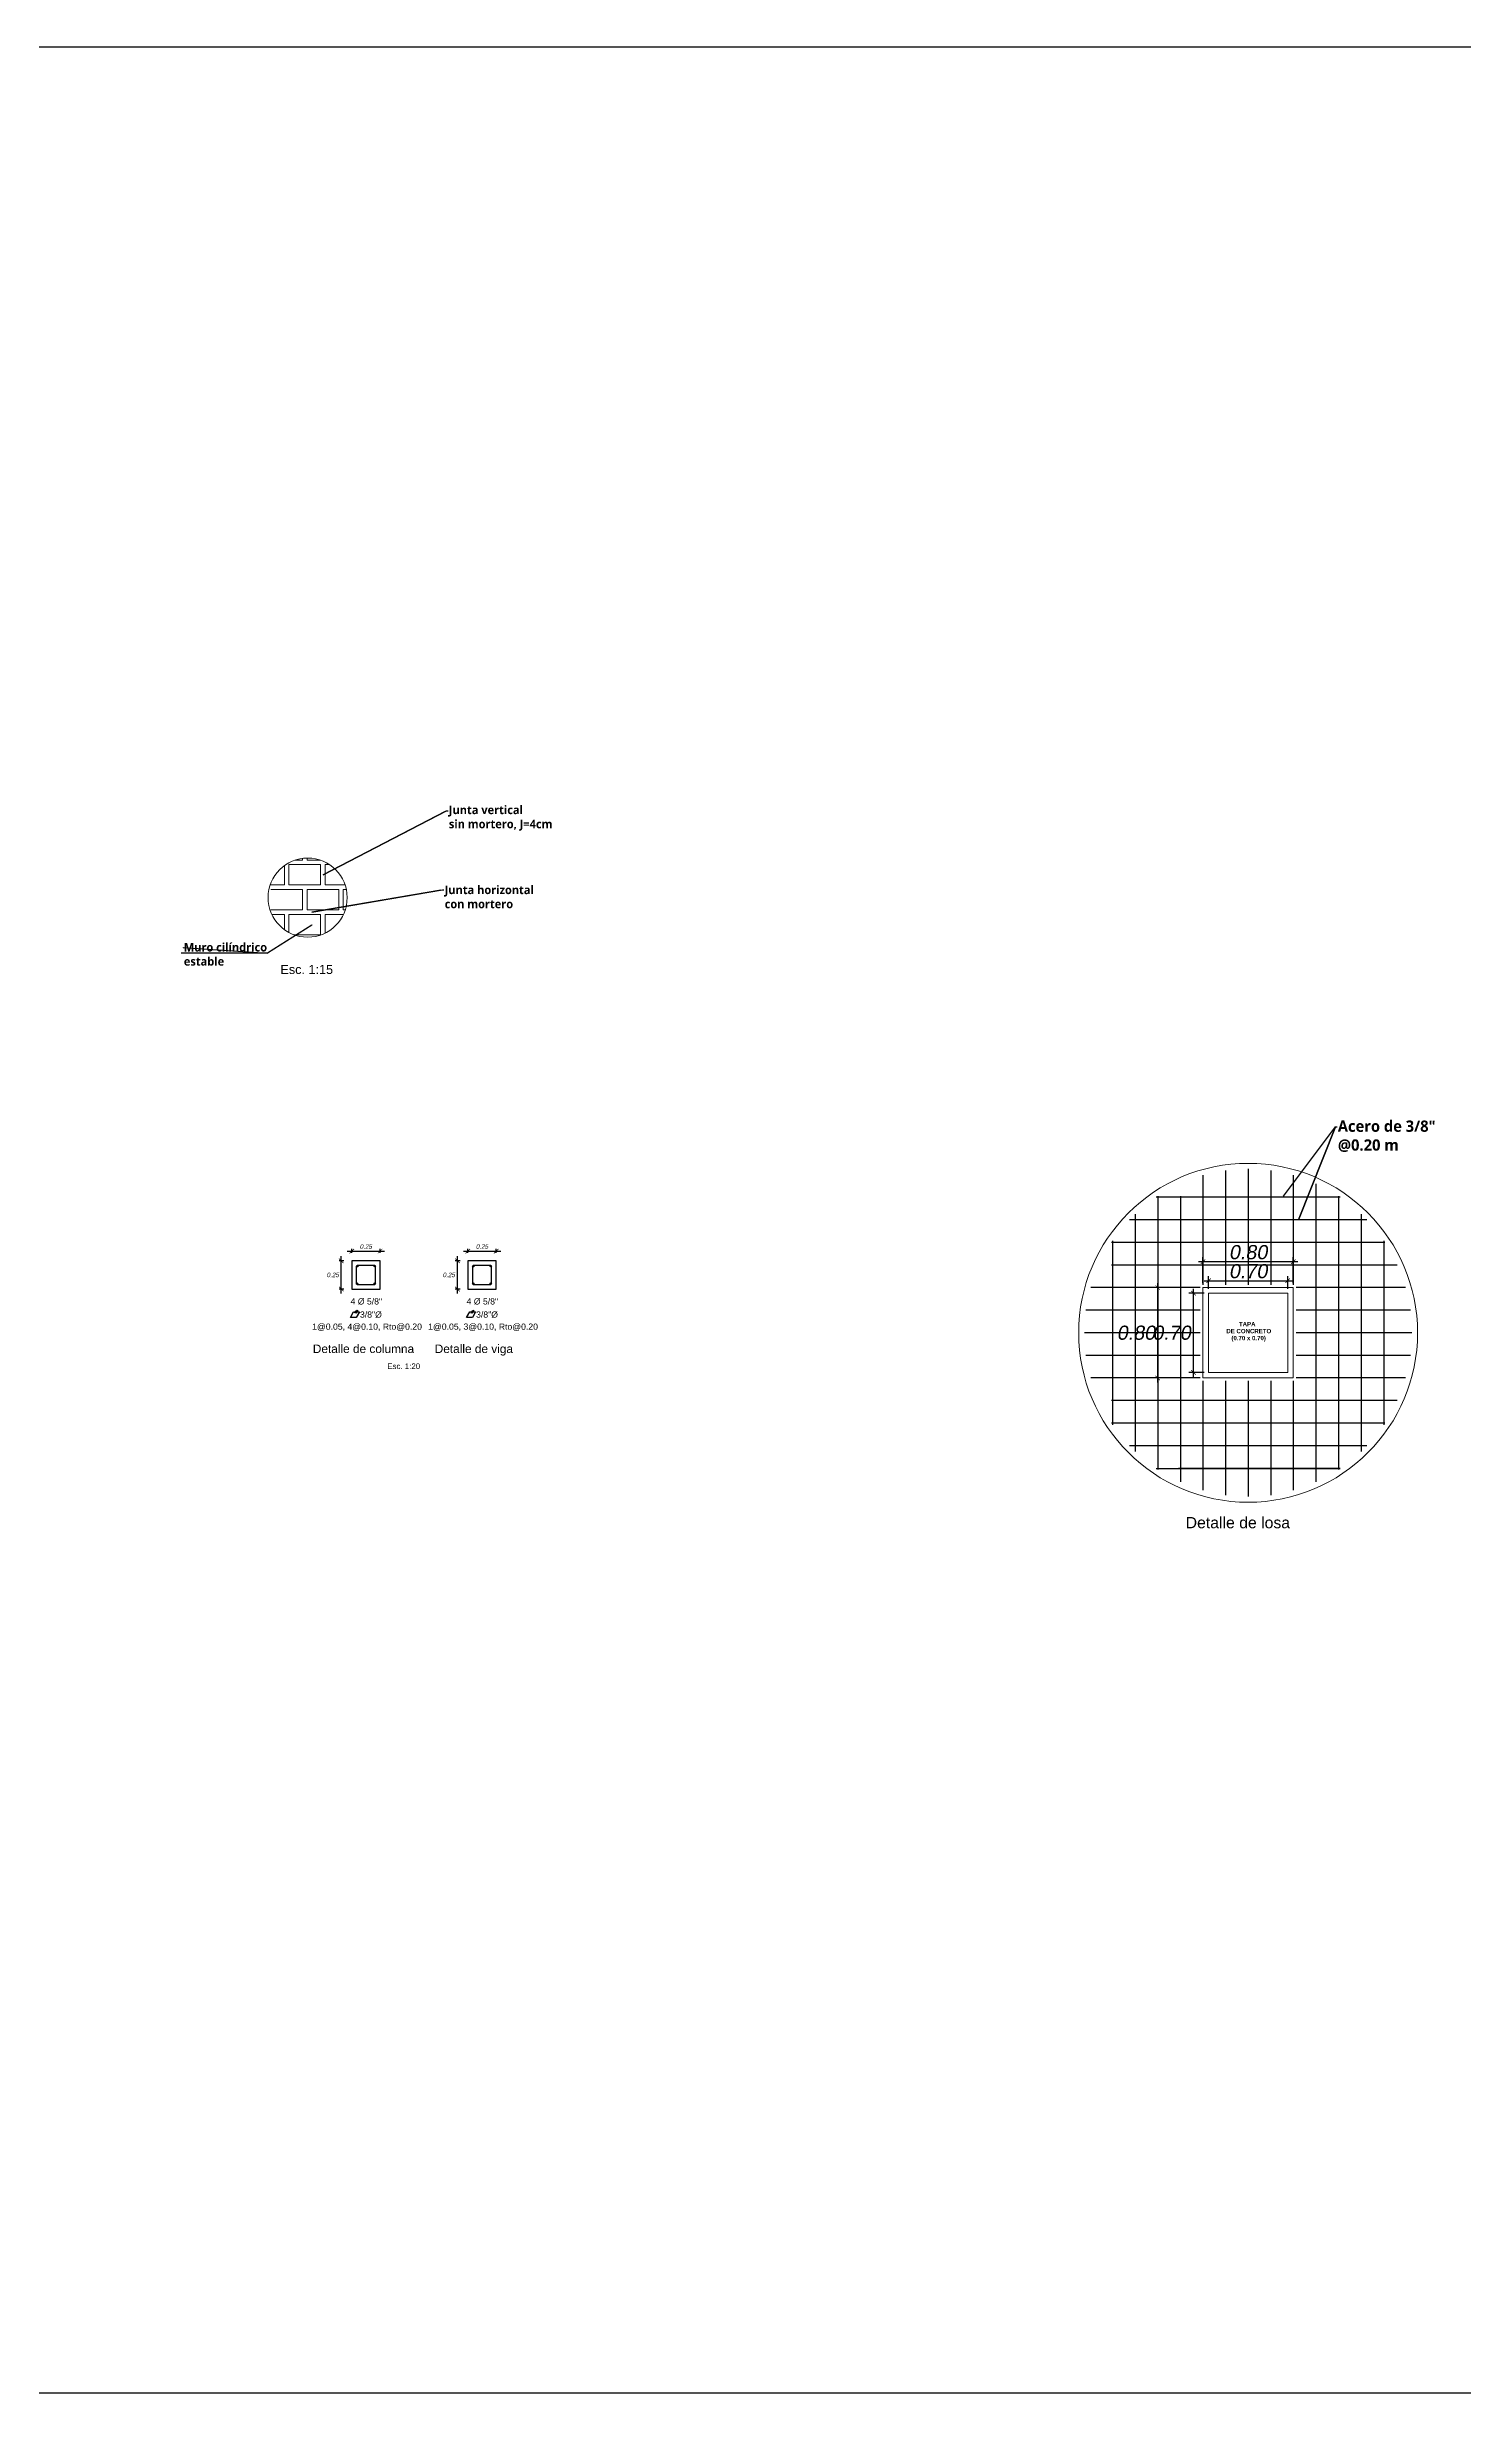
# Model space of a CAD drawing. Header units: metres. Extents: x 4293 to 4528, y 2596 to 2639.
# Drawn here: x 4504.04 to 4516.58, y 2596.4 to 2617.17 of the extents above; entities that cross this region are included whole.
import ezdxf
from ezdxf import colors
from ezdxf.entities.mleader import LeaderData, LeaderLine
from ezdxf.enums import TextEntityAlignment as Align
from ezdxf.math import Vec2, Vec3

# ---------------------------------------------------------------- set-up
doc = ezdxf.new("R2010")
doc.units = ezdxf.units.M
for name, color, linetype, lineweight in [('0.05', 2, 'Continuous', 15), ('0.1', 11, 'Continuous', 13), ('0.4', 3, 'Continuous', 40), ('a. acero', 150, 'Continuous', 25), ('ACCESORIO-AGUA', 1, 'Continuous', 35), ('cimiento', 6, 'Continuous', 30), ('Letras El', 7, 'Continuous', 5)]:
    doc.layers.add(name, color=color, linetype=linetype, lineweight=lineweight)
doc.layers.add('acero', color=150, linetype='Continuous')
doc.styles.add('ARIAL', font='arial.ttf', dxfattribs={"oblique": 10})
doc.styles.add('Generales', font='trebuc.ttf', dxfattribs={"height": 0.1})
doc.styles.add('S1', font='arialbd.ttf')
doc.styles.get("Standard").update_dxf_attribs({"font": 'simplex.shx'})
doc.styles.add('style1', font='arial.ttf')
doc.dimstyles.new('ROMANS 1-25', dxfattribs={"dimtxt": 0.125, "dimasz": 0.04, "dimexe": 0.04, "dimexo": 0.04, "dimgap": 0.02, "dimtad": 2, "dimtih": 1, "dimtoh": 1, "dimzin": 1, "dimdsep": 46, "dimtxsty": 'ARIAL', "dimblk": 'ARCHTICK', "dimcen": -0.0032, "dimdle": 0.04, "dimclrd": 1, "dimclre": 1, "dimclrt": 7, "dimazin": 2, "dimtfac": 1, "dimtofl": 0, "dimtmove": 0, "dimatfit": 3, "dimldrblk": 'OPEN30', "dimfxl": 0.04, "dimtzin": 12, "dimlwd": -1, "dimlwe": -1, "dimarcsym": 0})
doc.dimstyles.new('romans 2', dxfattribs={"dimtxt": 0.04, "dimasz": 0.04, "dimexe": 0.02, "dimexo": 0.07, "dimgap": 0.02, "dimtad": 2, "dimtih": 1, "dimtoh": 1, "dimzin": 1, "dimdsep": 46, "dimtxsty": 'ARIAL', "dimblk": 'ARCHTICK', "dimcen": -0.0032, "dimdle": 0.04, "dimclrd": 1, "dimclre": 1, "dimclrt": 7, "dimazin": 2, "dimtfac": 1, "dimtofl": 0, "dimtmove": 0, "dimatfit": 3, "dimldrblk": 'OPEN30', "dimfxl": 0.04, "dimtzin": 12, "dimlwd": -1, "dimlwe": -1, "dimarcsym": 0})

# ---------------------------------------------------------------- blocks, each defined once
blk = doc.blocks.new('Estribo')
at = {"color": 0}
for p, q in [((-0.209, 0.069), (-0.152, 0.17)), ((-0.103, 0.069), (-0.209, 0.069)), ((-0.152, 0.17), (-0.046, 0.17)), ((-0.128, 0.147), (-0.094, 0.2)), ((-0.105, 0.147), (-0.071, 0.2)), ((-0.046, 0.17), (-0.103, 0.069))]:
    blk.add_line(p, q, dxfattribs=at)
blk = doc.blocks.new('_ArchTick')
at = {"color": 0, "linetype": 'ByBlock', "const_width": 0.15}
blk.add_lwpolyline([(-0.5, -0.5), (0.5, 0.5)], dxfattribs=at)
blk = doc.blocks.new('*D641')
at = {"color": 1, "ltscale": 0.5, "transparency": 16777216}
for p, q in [((4506.649, 2606.133), (4506.649, 2606.463)), ((4506.672, 2606.423), (4506.629, 2606.423)), ((4506.672, 2606.173), (4506.629, 2606.173))]:
    blk.add_line(p, q, dxfattribs=at)
at = {"layer": 'Defpoints', "color": 0, "ltscale": 0.5, "transparency": 16777216}
for p in [(4506.649, 2606.423), (4506.742, 2606.423), (4506.742, 2606.173)]:
    blk.add_point(p, dxfattribs=at)
at = {"color": 1, "ltscale": 0.5, "transparency": 16777216, "xscale": 0.04, "yscale": 0.04, "zscale": 0.04}
for p, rotation in [((4506.649, 2606.423), 90), ((4506.649, 2606.173), 270)]:
    blk.add_blockref('_ArchTick', p, dxfattribs=dict(at, rotation=rotation))
at = {"color": 7, "ltscale": 0.5, "transparency": 16777216, "insert": (4506.574, 2606.298), "char_height": 0.04, "attachment_point": 5, "style": 'ARIAL'}
blk.add_mtext('0.25', dxfattribs=at)
blk = doc.blocks.new('_Open30')
at = {"color": 0, "linetype": 'ByBlock', "lineweight": -2}
for p, q in [((-1, 0.27), (0, 0)), ((0, 0), (-1, -0.27)), ((0, 0), (-1, 0))]:
    blk.add_line(p, q, dxfattribs=at)
blk = doc.blocks.new('*D642')
at = {"color": 1, "ltscale": 0.5, "transparency": 16777216}
for p, q in [((4506.702, 2606.509), (4507.032, 2606.509)), ((4506.742, 2606.493), (4506.742, 2606.529)), ((4506.992, 2606.493), (4506.992, 2606.529))]:
    blk.add_line(p, q, dxfattribs=at)
at = {"layer": 'Defpoints', "color": 0, "ltscale": 0.5, "transparency": 16777216}
for p in [(4506.992, 2606.509), (4506.742, 2606.423), (4506.992, 2606.423)]:
    blk.add_point(p, dxfattribs=at)
at = {"color": 1, "ltscale": 0.5, "transparency": 16777216, "xscale": 0.04, "yscale": 0.04, "zscale": 0.04, "rotation": 180}
blk.add_blockref('_ArchTick', (4506.742, 2606.509), dxfattribs=at)
at = {"color": 1, "ltscale": 0.5, "transparency": 16777216, "xscale": 0.04, "yscale": 0.04, "zscale": 0.04}
blk.add_blockref('_ArchTick', (4506.992, 2606.509), dxfattribs=at)
at = {"color": 7, "ltscale": 0.5, "transparency": 16777216, "insert": (4506.867, 2606.549), "char_height": 0.04, "attachment_point": 5, "style": 'ARIAL'}
blk.add_mtext('0.25', dxfattribs=at)
blk = doc.blocks.new('*D643')
at = {"color": 1, "ltscale": 0.5, "transparency": 16777216}
for p, q in [((4507.677, 2606.133), (4507.677, 2606.463)), ((4507.7, 2606.423), (4507.657, 2606.423)), ((4507.7, 2606.173), (4507.657, 2606.173))]:
    blk.add_line(p, q, dxfattribs=at)
at = {"layer": 'Defpoints', "color": 0, "ltscale": 0.5, "transparency": 16777216}
for p in [(4507.677, 2606.423), (4507.77, 2606.423), (4507.77, 2606.173)]:
    blk.add_point(p, dxfattribs=at)
at = {"color": 1, "ltscale": 0.5, "transparency": 16777216, "xscale": 0.04, "yscale": 0.04, "zscale": 0.04}
for p, rotation in [((4507.677, 2606.423), 90), ((4507.677, 2606.173), 270)]:
    blk.add_blockref('_ArchTick', p, dxfattribs=dict(at, rotation=rotation))
at = {"color": 7, "ltscale": 0.5, "transparency": 16777216, "insert": (4507.601, 2606.298), "char_height": 0.04, "attachment_point": 5, "style": 'ARIAL'}
blk.add_mtext('0.25', dxfattribs=at)
blk = doc.blocks.new('*D644')
at = {"color": 1, "ltscale": 0.5, "transparency": 16777216}
for p, q in [((4507.73, 2606.509), (4508.06, 2606.509)), ((4507.77, 2606.493), (4507.77, 2606.529)), ((4508.02, 2606.493), (4508.02, 2606.529))]:
    blk.add_line(p, q, dxfattribs=at)
at = {"layer": 'Defpoints', "color": 0, "ltscale": 0.5, "transparency": 16777216}
for p in [(4508.02, 2606.509), (4507.77, 2606.423), (4508.02, 2606.423)]:
    blk.add_point(p, dxfattribs=at)
at = {"color": 1, "ltscale": 0.5, "transparency": 16777216, "xscale": 0.04, "yscale": 0.04, "zscale": 0.04, "rotation": 180}
blk.add_blockref('_ArchTick', (4507.77, 2606.509), dxfattribs=at)
at = {"color": 1, "ltscale": 0.5, "transparency": 16777216, "xscale": 0.04, "yscale": 0.04, "zscale": 0.04}
blk.add_blockref('_ArchTick', (4508.02, 2606.509), dxfattribs=at)
at = {"color": 7, "ltscale": 0.5, "transparency": 16777216, "insert": (4507.895, 2606.549), "char_height": 0.04, "attachment_point": 5, "style": 'ARIAL'}
blk.add_mtext('0.25', dxfattribs=at)
blk = doc.blocks.new('*D649')
at = {"color": 1, "ltscale": 0.5, "transparency": 16777216}
for p, q in [((4514.287, 2606.136), (4514.153, 2606.136)), ((4514.193, 2605.396), (4514.193, 2606.176)), ((4514.287, 2605.436), (4514.153, 2605.436))]:
    blk.add_line(p, q, dxfattribs=at)
at = {"layer": 'Defpoints', "color": 0, "ltscale": 0.5, "transparency": 16777216}
for p in [(4514.193, 2606.136), (4514.327, 2606.136), (4514.327, 2605.436)]:
    blk.add_point(p, dxfattribs=at)
at = {"color": 1, "ltscale": 0.5, "transparency": 16777216, "xscale": 0.04, "yscale": 0.04, "zscale": 0.04}
for p, rotation in [((4514.193, 2606.136), 90), ((4514.193, 2605.436), 270)]:
    blk.add_blockref('_ArchTick', p, dxfattribs=dict(at, rotation=rotation))
at = {"color": 7, "ltscale": 0.5, "transparency": 16777216, "insert": (4513.999, 2605.786), "char_height": 0.125, "attachment_point": 5, "style": 'ARIAL'}
blk.add_mtext('0.70', dxfattribs=at)
blk = doc.blocks.new('*D650')
at = {"color": 1, "ltscale": 0.5, "transparency": 16777216}
for p, q in [((4513.877, 2605.346), (4513.877, 2606.226)), ((4514.237, 2606.186), (4513.837, 2606.186)), ((4514.237, 2605.386), (4513.837, 2605.386))]:
    blk.add_line(p, q, dxfattribs=at)
at = {"layer": 'Defpoints', "color": 0, "ltscale": 0.5, "transparency": 16777216}
for p in [(4513.877, 2606.186), (4514.277, 2606.186), (4514.277, 2605.386)]:
    blk.add_point(p, dxfattribs=at)
at = {"color": 1, "ltscale": 0.5, "transparency": 16777216, "xscale": 0.04, "yscale": 0.04, "zscale": 0.04}
for p, rotation in [((4513.877, 2606.186), 90), ((4513.877, 2605.386), 270)]:
    blk.add_blockref('_ArchTick', p, dxfattribs=dict(at, rotation=rotation))
at = {"color": 7, "ltscale": 0.5, "transparency": 16777216, "insert": (4513.684, 2605.786), "char_height": 0.125, "attachment_point": 5, "style": 'ARIAL'}
blk.add_mtext('0.80', dxfattribs=at)
blk = doc.blocks.new('*D651')
at = {"color": 1, "ltscale": 0.5, "transparency": 16777216}
for p, q in [((4514.287, 2606.247), (4515.067, 2606.247)), ((4514.327, 2606.176), (4514.327, 2606.287)), ((4515.027, 2606.176), (4515.027, 2606.287))]:
    blk.add_line(p, q, dxfattribs=at)
at = {"layer": 'Defpoints', "color": 0, "ltscale": 0.5, "transparency": 16777216}
for p in [(4515.027, 2606.247), (4514.327, 2606.136), (4515.027, 2606.136)]:
    blk.add_point(p, dxfattribs=at)
at = {"color": 1, "ltscale": 0.5, "transparency": 16777216, "xscale": 0.04, "yscale": 0.04, "zscale": 0.04, "rotation": 180}
blk.add_blockref('_ArchTick', (4514.327, 2606.247), dxfattribs=at)
at = {"color": 1, "ltscale": 0.5, "transparency": 16777216, "xscale": 0.04, "yscale": 0.04, "zscale": 0.04}
blk.add_blockref('_ArchTick', (4515.027, 2606.247), dxfattribs=at)
at = {"color": 7, "ltscale": 0.5, "transparency": 16777216, "insert": (4514.677, 2606.331), "char_height": 0.125, "attachment_point": 5, "style": 'ARIAL'}
blk.add_mtext('0.70', dxfattribs=at)
blk = doc.blocks.new('*D652')
at = {"color": 1, "ltscale": 0.5, "transparency": 16777216}
for p, q in [((4514.277, 2606.226), (4514.277, 2606.455)), ((4515.077, 2606.226), (4515.077, 2606.455)), ((4515.117, 2606.415), (4514.237, 2606.415))]:
    blk.add_line(p, q, dxfattribs=at)
at = {"layer": 'Defpoints', "color": 0, "ltscale": 0.5, "transparency": 16777216}
for p in [(4514.277, 2606.415), (4514.277, 2606.186), (4515.077, 2606.186)]:
    blk.add_point(p, dxfattribs=at)
at = {"color": 1, "ltscale": 0.5, "transparency": 16777216, "xscale": 0.04, "yscale": 0.04, "zscale": 0.04, "rotation": 180}
blk.add_blockref('_ArchTick', (4514.277, 2606.415), dxfattribs=at)
at = {"color": 1, "ltscale": 0.5, "transparency": 16777216, "xscale": 0.04, "yscale": 0.04, "zscale": 0.04}
blk.add_blockref('_ArchTick', (4515.077, 2606.415), dxfattribs=at)
at = {"color": 7, "ltscale": 0.5, "transparency": 16777216, "insert": (4514.677, 2606.499), "char_height": 0.125, "attachment_point": 5, "style": 'ARIAL'}
blk.add_mtext('0.80', dxfattribs=at)

msp = doc.modelspace()

# ---------------------------------------------------------------- hatches: boundary and pattern name
h = msp.add_hatch(color=3)
h.dxf.hatch_style = 1
h.paths.add_polyline_path([(4506.783, 2606.222, 1), (4506.796, 2606.222, 1)])
h = msp.add_hatch(color=3)
h.dxf.hatch_style = 1
h.paths.add_polyline_path([(4506.784, 2606.375, 1), (4506.796, 2606.375, 1)])
h = msp.add_hatch(color=3)
h.dxf.hatch_style = 1
h.paths.add_polyline_path([(4506.938, 2606.376, 1), (4506.951, 2606.376, 1)])
h = msp.add_hatch(color=3)
h.dxf.hatch_style = 1
h.paths.add_polyline_path([(4506.938, 2606.222, 1), (4506.951, 2606.222, 1)])
h = msp.add_hatch(color=3)
h.dxf.hatch_style = 1
h.paths.add_polyline_path([(4507.81, 2606.222, 1), (4507.823, 2606.222, 1)])
h = msp.add_hatch(color=3)
h.dxf.hatch_style = 1
h.paths.add_polyline_path([(4507.811, 2606.375, 1), (4507.824, 2606.375, 1)])
h = msp.add_hatch(color=3)
h.dxf.hatch_style = 1
h.paths.add_polyline_path([(4507.966, 2606.376, 1), (4507.978, 2606.376, 1)])
h = msp.add_hatch(color=3)
h.dxf.hatch_style = 1
h.paths.add_polyline_path([(4507.966, 2606.222, 1), (4507.978, 2606.222, 1)])

# ---------------------------------------------------------------- linework, layer by layer
for centre in [(4506.789, 2606.222), (4506.79, 2606.375), (4506.945, 2606.376), (4506.945, 2606.222), (4507.817, 2606.222), (4507.817, 2606.375), (4507.972, 2606.376), (4507.972, 2606.222)]:
    msp.add_circle(centre, 0.00635)
at = {"layer": '0.05', "color": 7}
msp.add_circle((4506.351, 2609.638), 0.35, dxfattribs=at)
at = {"layer": '0.1', "color": 30}
for p, q in [((4506.241, 2609.97), (4506.306, 2609.97)), ((4506.306, 2609.97), (4506.306, 2609.985)), ((4506.346, 2609.988), (4506.346, 2609.97)), ((4506.346, 2609.97), (4506.462, 2609.97)), ((4506.146, 2609.75), (4506.146, 2609.921)), ((4506.466, 2609.93), (4506.186, 2609.93)), ((4506.186, 2609.93), (4506.186, 2609.75)), ((4506.466, 2609.75), (4506.466, 2609.93)), ((4506.544, 2609.93), (4506.506, 2609.93)), ((4506.506, 2609.93), (4506.506, 2609.75)), ((4506.02, 2609.75), (4506.146, 2609.75)), ((4506.306, 2609.71), (4506.026, 2609.71)), ((4506.186, 2609.75), (4506.466, 2609.75)), ((4506.306, 2609.53), (4506.306, 2609.71)), ((4506.626, 2609.71), (4506.346, 2609.71)), ((4506.346, 2609.71), (4506.346, 2609.53)), ((4506.506, 2609.75), (4506.683, 2609.75)), ((4506.626, 2609.53), (4506.626, 2609.71)), ((4506.694, 2609.71), (4506.666, 2609.71)), ((4506.666, 2609.71), (4506.666, 2609.53)), ((4506.026, 2609.53), (4506.306, 2609.53)), ((4506.146, 2609.49), (4506.034, 2609.49)), ((4506.146, 2609.354), (4506.146, 2609.49)), ((4506.466, 2609.49), (4506.186, 2609.49)), ((4506.186, 2609.49), (4506.186, 2609.329)), ((4506.346, 2609.53), (4506.626, 2609.53)), ((4506.466, 2609.31), (4506.466, 2609.49)), ((4506.668, 2609.49), (4506.506, 2609.49)), ((4506.506, 2609.49), (4506.506, 2609.324)), ((4506.666, 2609.53), (4506.684, 2609.53)), ((4506.229, 2609.31), (4506.466, 2609.31))]:
    msp.add_line(p, q, dxfattribs=at)
at = {"layer": '0.1', "color": 4}
for points in [[(4515.077, 2605.386), (4514.277, 2605.386), (4514.277, 2606.186), (4515.077, 2606.186)], [(4515.027, 2605.436), (4514.327, 2605.436), (4514.327, 2606.136), (4515.027, 2606.136)]]:
    msp.add_lwpolyline(points, close=True, dxfattribs=at)
at = {"layer": 'a. acero'}
for points in [[(4514.277, 2607.18), (4514.277, 2606.211)], [(4514.477, 2607.222), (4514.477, 2606.211)], [(4514.677, 2607.236), (4514.677, 2606.211)], [(4514.877, 2607.222), (4514.877, 2606.211)], [(4515.077, 2607.18), (4515.077, 2606.211)], [(4515.277, 2607.106), (4515.277, 2604.466)], [(4515.491, 2606.986), (4513.863, 2606.986)], [(4513.877, 2606.995), (4513.877, 2604.577)], [(4514.077, 2606.995), (4514.077, 2604.466)], [(4515.477, 2606.995), (4515.477, 2604.577)], [(4515.727, 2606.786), (4513.627, 2606.786)], [(4513.677, 2606.836), (4513.677, 2604.736)], [(4515.677, 2606.836), (4515.677, 2604.736)], [(4515.886, 2606.586), (4513.468, 2606.586)], [(4513.477, 2606.6), (4513.477, 2604.972)], [(4513.528, 2606.586), (4513.526, 2606.586)], [(4515.877, 2606.6), (4515.877, 2604.972)], [(4515.997, 2606.386), (4513.468, 2606.386)], [(4514.252, 2606.186), (4513.283, 2606.186)], [(4516.071, 2606.186), (4515.102, 2606.186)], [(4514.252, 2605.986), (4513.241, 2605.986)], [(4516.113, 2605.986), (4515.102, 2605.986)], [(4514.252, 2605.786), (4513.227, 2605.786)], [(4516.127, 2605.786), (4515.102, 2605.786)], [(4514.252, 2605.586), (4513.241, 2605.586)], [(4516.113, 2605.586), (4515.102, 2605.586)], [(4514.252, 2605.386), (4513.283, 2605.386)], [(4514.277, 2605.361), (4514.277, 2604.392)], [(4514.477, 2605.361), (4514.477, 2604.35)], [(4514.677, 2605.361), (4514.677, 2604.336)], [(4514.877, 2605.361), (4514.877, 2604.35)], [(4515.077, 2605.361), (4515.077, 2604.392)], [(4516.071, 2605.386), (4515.102, 2605.386)], [(4515.997, 2605.186), (4513.468, 2605.186)], [(4515.886, 2604.986), (4513.468, 2604.986)], [(4515.727, 2604.786), (4513.627, 2604.786)], [(4513.863, 2604.586), (4515.491, 2604.586)], [(4515.491, 2604.586), (4514.059, 2604.586)]]:
    msp.add_lwpolyline(points, dxfattribs=at)
for points in [[(4506.792, 2606.213), (4506.942, 2606.213, 0.414214), (4506.952, 2606.223), (4506.952, 2606.373, 0.414214), (4506.942, 2606.383), (4506.792, 2606.383, 0.414214), (4506.782, 2606.373), (4506.782, 2606.223, 0.414214)], [(4507.82, 2606.213), (4507.97, 2606.213, 0.414214), (4507.98, 2606.223), (4507.98, 2606.373, 0.414214), (4507.97, 2606.383), (4507.82, 2606.383, 0.414214), (4507.81, 2606.373), (4507.81, 2606.223, 0.414214)]]:
    msp.add_lwpolyline(points, format="xyb", close=True, dxfattribs=at)
at = {"layer": 'ACCESORIO-AGUA', "color": 6, "lineweight": 20}
msp.add_circle((4514.677, 2605.786), 1.5, dxfattribs=at)
at = {"layer": 'acero', "ltscale": 0.5}
msp.add_lwpolyline([(4479.116, 2617.168), (4527.992, 2617.168), (4527.992, 2596.401), (4479.116, 2596.401)], close=True, dxfattribs=at)
at = {"layer": 'cimiento'}
for points in [[(4506.742, 2606.173), (4506.992, 2606.173), (4506.992, 2606.423), (4506.742, 2606.423)], [(4507.77, 2606.173), (4508.02, 2606.173), (4508.02, 2606.423), (4507.77, 2606.423)]]:
    msp.add_lwpolyline(points, close=True, dxfattribs=at)

# ---------------------------------------------------------------- block references
at = {"xscale": 0.4867338996012073, "yscale": 0.4867338996012073, "zscale": 0.4867338996012073}
for p in [(4506.832, 2605.888), (4507.86, 2605.888)]:
    msp.add_blockref('Estribo', p, dxfattribs=at)

# ---------------------------------------------------------------- texts
at = {"style": 'style1'}
for p in [(4506.881, 2606.064), (4507.908, 2606.064)]:
    msp.add_text('4 %%C 5/8" ', height=0.05495, dxfattribs=at).set_placement(p, align=Align.MIDDLE_CENTER)
at = {"attachment_point": 1}
for s, insert, char_height in [('{\\fArial|b0|i0|c0|p34;Esc. 1:15}', (4506.11, 2609.042), 0.08), ('{\\fArial|b0|i0|c0|p34;Detalle de columna}', (4506.397, 2605.682), 0.075), ('{\\fArial|b0|i0|c0|p34;Detalle de viga}', (4507.476, 2605.682), 0.075), ('{\\fArial|b0|i0|c0|p34;Esc. 1:20}', (4507.056, 2605.515), 0.05), ('{\\fArial|b0|i0|c0|p34;Detalle de losa}', (4514.124, 2604.156), 0.1)]:
    msp.add_mtext_dynamic_manual_height_columns(s, width=2.50809, gutter_width=1, heights=[0.0827], dxfattribs=dict(at, insert=insert, char_height=char_height))
at = {"char_height": 0.05495, "width": 1.38178, "attachment_point": 1, "style": 'style1'}
for s, insert in [('1@0.05, 4@0.10, Rto@0.20', (4506.391, 2605.868)), ('       3/8"%%C', (4506.665, 2605.975)), ('1@0.05, 3@0.10, Rto@0.20', (4507.418, 2605.868)), ('       3/8"%%C', (4507.693, 2605.975))]:
    msp.add_mtext(s, dxfattribs=dict(at, insert=insert))
at = {"layer": '0.4', "color": 4, "style": 'S1'}
for s, p in [('DE CONCRETO', (4514.484, 2605.782)), ('       TAPA', (4514.491, 2605.844)), ('   (0.70 x 0.70)', (4514.484, 2605.72))]:
    msp.add_text(s, height=0.0385, dxfattribs=at).set_placement(p)

# ---------------------------------------------------------------- dimensions: what is measured, and where the dimension line sits
at = {"ltscale": 0.5}
for base, p1, p2, dimstyle, picture, middle in [((4506.649, 2606.423), (4506.742, 2606.173), (4506.742, 2606.423), 'romans 2', '*D641', (4506.574, 2606.298)), ((4507.677, 2606.423), (4507.77, 2606.173), (4507.77, 2606.423), 'romans 2', '*D643', (4507.601, 2606.298)), ((4513.877, 2606.186), (4514.277, 2605.386), (4514.277, 2606.186), 'ROMANS 1-25', '*D650', (4513.684, 2605.786)), ((4514.193, 2606.136), (4514.327, 2605.436), (4514.327, 2606.136), 'ROMANS 1-25', '*D649', (4513.999, 2605.786))]:
    dim = msp.add_linear_dim(base=base, p1=p1, p2=p2, angle=90, dimstyle=dimstyle, dxfattribs=at)
    dim.commit()
    dim.dimension.update_dxf_attribs({"geometry": picture, "text_midpoint": middle})
for base, p1, p2, dimstyle, picture, middle in [((4506.992, 2606.509), (4506.742, 2606.423), (4506.992, 2606.423), 'romans 2', '*D642', (4506.867, 2606.549)), ((4508.02, 2606.509), (4507.77, 2606.423), (4508.02, 2606.423), 'romans 2', '*D644', (4507.895, 2606.549)), ((4514.277, 2606.415), (4515.077, 2606.186), (4514.277, 2606.186), 'ROMANS 1-25', '*D652', (4514.677, 2606.499)), ((4515.027, 2606.247), (4514.327, 2606.136), (4515.027, 2606.136), 'ROMANS 1-25', '*D651', (4514.677, 2606.331))]:
    dim = msp.add_linear_dim(base=base, p1=p1, p2=p2, dimstyle=dimstyle, dxfattribs=at)
    dim.commit()
    dim.dimension.update_dxf_attribs({"geometry": picture, "text_midpoint": middle})

# ---------------------------------------------------------------- leaders
at = {"layer": 'Letras El'}
ml = msp.add_multileader_mtext('Standard', dxfattribs=at)
ml.set_content('\\A1;\\pxt6;{\\fTrebuchet MS|b1|i0|c0|p34;Junta vertical\\Psin mortero, J=4cm}', color=256, style='Generales')
ml.set_leader_properties()
ml.build(insert=Vec2(0, 0))
ml.multileader.update_dxf_attribs({"text_right_attachment_type": 6, "dogleg_length": 0.0274, "arrow_head_size": 0.0135})
ctx = ml.context
ctx.base_point, ctx.char_height, ctx.arrow_head_size, ctx.landing_gap_size, ctx.plane_origin = Vec3(4507.594, 2610.405), 0.075, 0.0135, 0.00675, Vec3(4506.149, 2609.393)
ctx.right_attachment = 6
notes = []
notes.append((ctx, [(1, (1, 1, 0), (4507.581, 2610.405), (1, 0), 0.0137, [(2, [(4507.581, 2610.405), (4506.487, 2609.841)], 0, [])])]))
ctx.mtext.insert, ctx.mtext.width, ctx.mtext.defined_height, ctx.mtext.flow_direction = Vec3(4507.601, 2610.452), 1.70837, 0.0855, 5
ml = msp.add_multileader_mtext('Standard', dxfattribs=at)
ml.set_content('\\A1;\\pxt6;{\\fTrebuchet MS|b1|i0|c0|p34;Junta horizontal\\Pcon mortero}', color=256, style='Generales')
ml.set_leader_properties()
ml.build(insert=Vec2(0, 0))
ml.multileader.update_dxf_attribs({"text_right_attachment_type": 6, "dogleg_length": 0.0274, "arrow_head_size": 0.0135})
ctx = ml.context
ctx.base_point, ctx.char_height, ctx.arrow_head_size, ctx.landing_gap_size, ctx.plane_origin = Vec3(4507.558, 2609.706), 0.075, 0.0135, 0.00675, Vec3(4506.051, 2609.062)
ctx.right_attachment = 6
notes.append((ctx, [(1, (1, 1, 0), (4507.544, 2609.706), (1, 0), 0.0137, [(2, [(4507.544, 2609.706), (4506.389, 2609.51)], 0, [])])]))
ctx.mtext.insert, ctx.mtext.width, ctx.mtext.defined_height, ctx.mtext.flow_direction = Vec3(4507.564, 2609.744), 1.70837, 0.0855, 5
ml = msp.add_multileader_mtext('Standard', dxfattribs=at)
ml.set_content('\\A1;\\pxt6;{\\fTrebuchet MS|b1|i0|c0|p34;Muro cilíndrico \\Pestable}', color=256, style='Generales')
ml.set_leader_properties()
ml.build(insert=Vec2(0, 0))
ml.multileader.update_dxf_attribs({"text_right_attachment_type": 6, "dogleg_length": 0.0274, "arrow_head_size": 0.0135})
ctx = ml.context
ctx.base_point, ctx.char_height, ctx.arrow_head_size, ctx.landing_gap_size, ctx.plane_origin = Vec3(4505.248, 2609.198), 0.075, 0.0135, 0.00675, Vec3(4503.742, 2608.555)
ctx.right_attachment = 6
notes.append((ctx, [(0, (1, 1, 0), (4505.996, 2609.146), (-1, 0), 0.0137, [(0, [(4505.235, 2609.198)], 0, []), (2, [(4506.4, 2609.401)], 0, [])])]))
ctx.mtext.insert, ctx.mtext.width, ctx.mtext.defined_height, ctx.mtext.flow_direction = Vec3(4505.255, 2609.236), 1.70837, 0.0855, 5
ml = msp.add_multileader_mtext('Standard', dxfattribs=at)
ml.set_content('\\A1;\\pxt6;{\\fTrebuchet MS|b1|i0|c0|p34;Acero de 3/8" \\P@0.20 m}', color=256, style='Generales')
ml.set_leader_properties()
ml.build(insert=Vec2(0, 0))
ml.multileader.update_dxf_attribs({"text_right_attachment_type": 6, "dogleg_length": 0.0274, "arrow_head_size": 0.0135})
ctx = ml.context
ctx.base_point, ctx.char_height, ctx.arrow_head_size, ctx.landing_gap_size, ctx.plane_origin = Vec3(4515.464, 2607.61), 0.1, 0.0135, 0.00675, Vec3(4514.102, 2606.951)
ctx.right_attachment = 6
notes.append((ctx, [(1, (1, 1, 0), (4515.451, 2607.61), (1, 0), 0.0137, [(2, [(4514.981, 2606.986), (4515.451, 2607.61), (4515.122, 2606.786)], 0, [])])]))
ctx.mtext.insert, ctx.mtext.width, ctx.mtext.defined_height, ctx.mtext.flow_direction = Vec3(4515.471, 2607.665), 0.91921, 0.0855, 5
for ctx, leaders in notes:
    for number, flags, end, landing, length, lines in leaders:
        leader = LeaderData()
        leader.index, (leader.has_last_leader_line, leader.has_dogleg_vector, leader.attachment_direction) = number, flags
        leader.last_leader_point, leader.dogleg_vector, leader.dogleg_length = Vec3(end), Vec3(landing), length
        for number, points, colour, breaks in lines:
            line = LeaderLine()
            line.index, line.vertices, line.color, line.breaks = number, Vec3.list(points), colors.encode_raw_color(colour), breaks
            leader.lines.append(line)
        ctx.leaders.append(leader)

doc.saveas('drawing.dxf')
